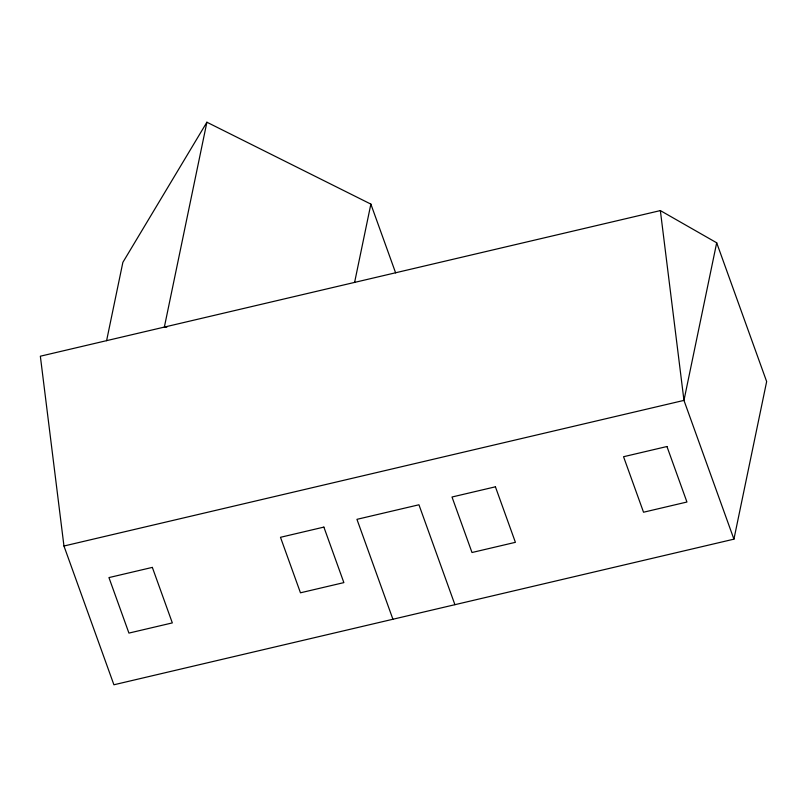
<?xml version="1.0" encoding="UTF-8"?>
<svg xmlns="http://www.w3.org/2000/svg" width="807" height="807" viewBox="0 0 807 807"><rect width="100%" height="100%" fill="white"/><g stroke="black" fill="none" stroke-linecap="round" stroke-linejoin="round"><path stroke-width="1.21" d="M106.595 340.695L122.866 262.356L206.895 122.22L370.867 204.11L395.632 272.897M206.895 122.22L164.356 327.087L166.857 327.128M354.596 282.44L370.867 204.11M716.687 242.796L683.963 400.393L733.926 539.157L113.908 684.78L63.955 546.016L40.35 356.21L660.358 210.587L716.687 242.796L766.65 381.57L733.926 539.157M63.955 546.016L683.963 400.393L660.358 210.587M454.916 604.685L418.944 504.779L356.946 519.335L392.918 619.251M152.341 567.392L108.945 577.59L128.928 633.091L172.325 622.903L152.341 567.392M323.879 527.102L280.483 537.301L300.466 592.802L343.863 582.614L323.879 527.102M495.417 486.813L452.011 497.011L471.994 552.513L515.401 542.324L495.417 486.813M666.955 446.523L623.549 456.722L643.532 512.223L686.939 502.025L666.955 446.523"/></g></svg>
